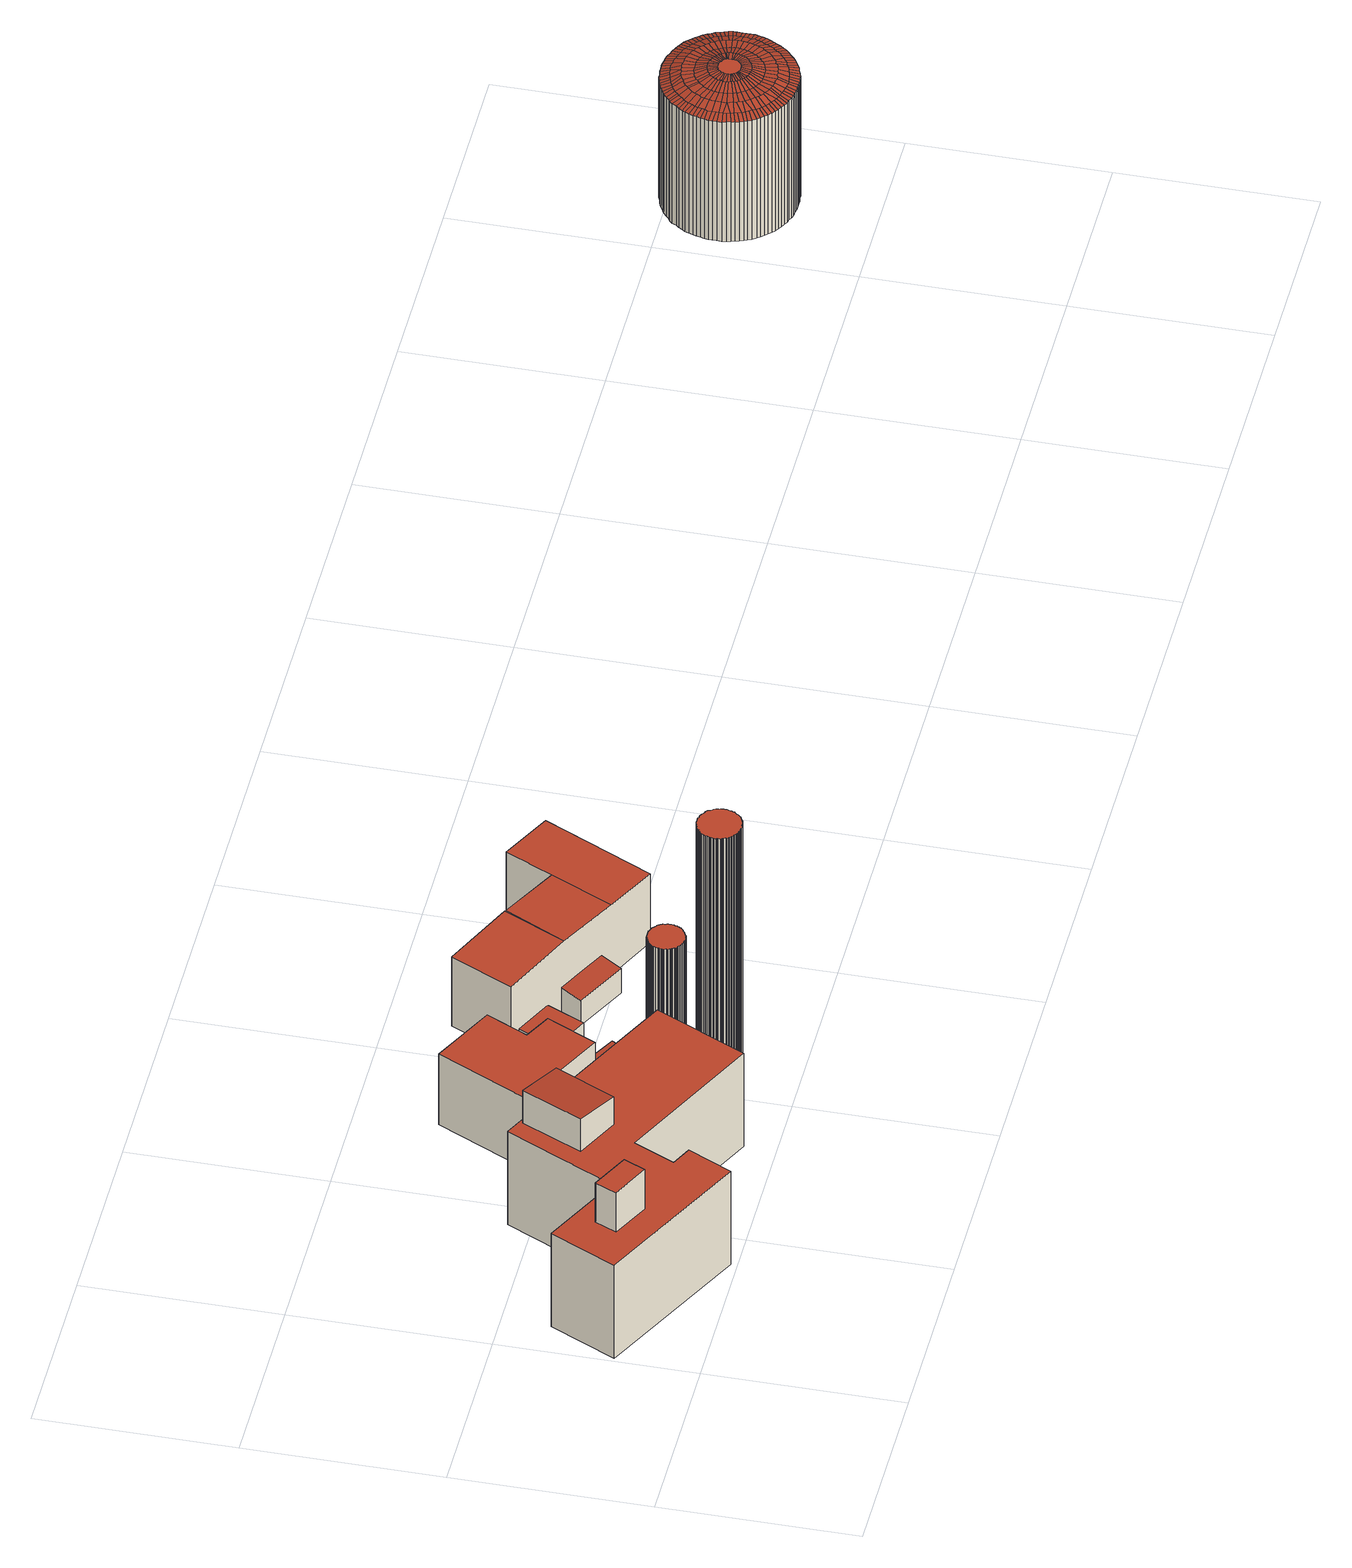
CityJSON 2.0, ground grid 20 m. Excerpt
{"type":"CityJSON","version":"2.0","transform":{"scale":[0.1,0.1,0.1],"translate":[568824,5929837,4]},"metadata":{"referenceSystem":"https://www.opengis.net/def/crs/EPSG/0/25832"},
"CityObjects":{
"building1":{"type":"Building","attributes":{"Grundfläche 2D":"390.938386","Grundhöhe NN":"4.725"},"geometry":[{"type":"Solid","lod":"3","boundaries":[[[[0,1,2,3]],[[4,5,6,7]],[[8,9,10,11,12,13,14,15,16,17],[18,19,20,21],[22,23,24,25]],[[26,27,28,29,30]],[[24,23,3,2]],[[23,22,0,3]],[[1,0,22,25]],[[2,1,25,24]],[[7,6,20,19]],[[19,18,4,7]],[[5,4,18,21]],[[21,20,6,5]],[[30,29,31,32]],[[26,30,32,33]],[[27,26,33,34]],[[28,27,34,35]],[[10,9,36,37]],[[11,10,37,38]],[[12,11,38,39]],[[13,12,39,40]],[[14,13,40,41]],[[28,35,42,15,14,41,31,29]],[[16,15,42,43]],[[17,16,43,44]],[[8,17,44,45]],[[9,8,45,36]],[[34,33,32,31,41,40,39,38,37,36,45,44,43,42,35]]]],"semantics":{"surfaces":[{"type":"RoofSurface"},{"type":"WallSurface"},{"type":"GroundSurface"}],"values":[[0,0,0,0,1,1,1,1,1,1,1,1,1,1,1,1,1,1,1,1,1,1,1,1,1,1,2]]}}]},
"building2":{"type":"Building","attributes":{"Grundfläche 2D":"94.872142","Grundhöhe NN":"4.725"},"geometry":[{"type":"Solid","lod":"3","boundaries":[[[[46,47,48,49,50,51]],[[52,53,51,50]],[[53,54,46,51]],[[55,56,48,47]],[[54,55,47,46]],[[56,57,49,48]],[[57,52,50,49]],[[57,56,55,54,53,52]]]],"semantics":{"surfaces":[{"type":"RoofSurface"},{"type":"WallSurface"},{"type":"GroundSurface"}],"values":[[0,1,1,1,1,1,1,2]]}}]},
"building3":{"type":"Building","attributes":{"Grundfläche 2D":"10.612686","Grundhöhe NN":"4.926"},"geometry":[{"type":"Solid","lod":"3","boundaries":[[[[58,59,60,61,62,63,64,65,66,67,68,69,70,71,72,73,74,75,76,77,78,79,80,81,82,83,84,85,86,87,88,89,90,91,92,93,94,95,96,97,98,99,100,101,102,103,104,105,106,107,108,109,110,111,112,113,114,115,116,117,118,119,120,121,122,123,124,125,126,127,128,129,130,131,132,133,134,135,136,137,138,139,140,141,142,143,144,145,146,147,148,149,150,151,152,153,154,155]],[[156,157,64,63]],[[157,158,65,64]],[[158,159,66,65]],[[159,160,67,66]],[[160,161,68,67]],[[161,162,69,68]],[[162,163,70,69]],[[163,164,71,70]],[[164,165,72,71]],[[165,166,73,72]],[[166,167,74,73]],[[167,168,75,74]],[[168,169,76,75]],[[169,170,77,76]],[[170,171,78,77]],[[171,172,79,78]],[[172,173,80,79]],[[173,174,81,80]],[[174,175,82,81]],[[175,176,83,82]],[[176,177,84,83]],[[177,178,85,84]],[[178,179,86,85]],[[179,180,87,86]],[[180,181,88,87]],[[181,182,89,88]],[[182,183,90,89]],[[183,184,91,90]],[[184,185,92,91]],[[185,186,93,92]],[[186,187,94,93]],[[187,188,95,94]],[[188,189,96,95]],[[189,190,97,96]],[[190,191,98,97]],[[191,192,99,98]],[[192,193,100,99]],[[193,194,101,100]],[[194,195,102,101]],[[195,196,103,102]],[[196,197,104,103]],[[197,198,105,104]],[[198,199,106,105]],[[199,200,107,106]],[[200,201,108,107]],[[201,202,109,108]],[[202,203,110,109]],[[203,204,111,110]],[[204,205,112,111]],[[205,206,113,112]],[[206,207,114,113]],[[207,208,115,114]],[[208,209,116,115]],[[209,210,117,116]],[[210,211,118,117]],[[211,212,119,118]],[[212,213,120,119]],[[213,214,121,120]],[[214,215,122,121]],[[215,216,123,122]],[[216,217,124,123]],[[217,218,125,124]],[[218,219,126,125]],[[219,220,127,126]],[[220,221,128,127]],[[221,222,129,128]],[[222,223,130,129]],[[223,224,131,130]],[[224,225,132,131]],[[225,226,133,132]],[[226,227,134,133]],[[227,228,135,134]],[[228,229,136,135]],[[229,230,137,136]],[[230,231,138,137]],[[231,232,139,138]],[[232,233,140,139]],[[233,234,141,140]],[[234,235,142,141]],[[235,236,143,142]],[[236,237,144,143]],[[237,238,145,144]],[[238,239,146,145]],[[239,240,147,146]],[[240,241,148,147]],[[241,242,149,148]],[[242,243,150,149]],[[243,244,151,150]],[[244,245,152,151]],[[245,246,153,152]],[[246,247,154,153]],[[247,248,155,154]],[[249,156,63,62]],[[248,250,58,155]],[[250,251,59,58]],[[251,252,60,59]],[[252,253,61,60]],[[253,249,62,61]],[[246,245,244,243,242,241,240,239,238,237,236,235,234,233,232,231,230,229,228,227,226,225,224,223,222,221,220,219,218,217,216,215,214,213,212,211,210,209,208,207,206,205,204,203,202,201,200,199,198,197,196,195,194,193,192,191,190,189,188,187,186,185,184,183,182,181,180,179,178,177,176,175,174,173,172,171,170,169,168,167,166,165,164,163,162,161,160,159,158,157,156,249,253,252,251,250,248,247]]]],"semantics":{"surfaces":[{"type":"RoofSurface"},{"type":"WallSurface"},{"type":"GroundSurface"}],"values":[[0,1,1,1,1,1,1,1,1,1,1,1,1,1,1,1,1,1,1,1,1,1,1,1,1,1,1,1,1,1,1,1,1,1,1,1,1,1,1,1,1,1,1,1,1,1,1,1,1,1,1,1,1,1,1,1,1,1,1,1,1,1,1,1,1,1,1,1,1,1,1,1,1,1,1,1,1,1,1,1,1,1,1,1,1,1,1,1,1,1,1,1,1,1,1,1,1,1,1,2]]}}]},
"building4":{"type":"Building","attributes":{"Grundfläche 2D":"14.876274","Grundhöhe NN":"4.890"},"geometry":[{"type":"Solid","lod":"3","boundaries":[[[[254,255,256,257,258,259,260,261,262,263,264,265,266,267,268,269,270,271,272,273,274,275,276,277,278,279,280,281,282,283,284,285,286,287,288,289,290,291,292,293,294,295,296,297,298,299,300,301,302,303,304,305,306,307,308,309,310,311,312,313,314,315,316,317,318,319,320,321,322,323,324,325,326,327,328,329,330,331,332,333,334,335,336,337,338,339,340,341,342,343,344,345,346,347,348,349,350,351,352,353]],[[354,355,264,263]],[[355,356,265,264]],[[356,357,266,265]],[[357,358,267,266]],[[358,359,268,267]],[[359,360,269,268]],[[360,361,270,269]],[[361,362,271,270]],[[362,363,272,271]],[[363,364,273,272]],[[364,365,274,273]],[[365,366,275,274]],[[366,367,276,275]],[[367,368,277,276]],[[368,369,278,277]],[[369,370,279,278]],[[370,371,280,279]],[[371,372,281,280]],[[372,373,282,281]],[[373,374,283,282]],[[374,375,284,283]],[[375,376,285,284]],[[376,377,286,285]],[[377,378,287,286]],[[378,379,288,287]],[[379,380,289,288]],[[380,381,290,289]],[[381,382,291,290]],[[382,383,292,291]],[[383,384,293,292]],[[384,385,294,293]],[[385,386,295,294]],[[386,387,296,295]],[[387,388,297,296]],[[388,389,298,297]],[[389,390,299,298]],[[390,391,300,299]],[[391,392,301,300]],[[392,393,302,301]],[[393,394,303,302]],[[394,395,304,303]],[[395,396,305,304]],[[396,397,306,305]],[[397,398,307,306]],[[398,399,308,307]],[[399,400,309,308]],[[400,401,310,309]],[[401,402,311,310]],[[402,403,312,311]],[[403,404,313,312]],[[404,405,314,313]],[[405,406,315,314]],[[406,407,316,315]],[[407,408,317,316]],[[408,409,318,317]],[[409,410,319,318]],[[410,411,320,319]],[[411,412,321,320]],[[412,413,322,321]],[[413,414,323,322]],[[414,415,324,323]],[[415,416,325,324]],[[416,417,326,325]],[[417,418,327,326]],[[418,419,328,327]],[[419,420,329,328]],[[420,421,330,329]],[[421,422,331,330]],[[422,423,332,331]],[[423,424,333,332]],[[424,425,334,333]],[[425,426,335,334]],[[426,427,336,335]],[[427,428,337,336]],[[428,429,338,337]],[[429,430,339,338]],[[430,431,340,339]],[[431,432,341,340]],[[432,433,342,341]],[[433,434,343,342]],[[434,435,344,343]],[[435,436,345,344]],[[436,437,346,345]],[[437,438,347,346]],[[438,439,348,347]],[[439,440,349,348]],[[440,441,350,349]],[[441,442,351,350]],[[442,443,352,351]],[[443,444,353,352]],[[444,445,254,353]],[[445,446,255,254]],[[446,447,256,255]],[[447,448,257,256]],[[449,354,263,262]],[[448,450,258,257]],[[450,451,259,258]],[[451,452,260,259]],[[452,453,261,260]],[[453,449,262,261]],[[442,441,440,439,438,437,436,435,434,433,432,431,430,429,428,427,426,425,424,423,422,421,420,419,418,417,416,415,414,413,412,411,410,409,408,407,406,405,404,403,402,401,400,399,398,397,396,395,394,393,392,391,390,389,388,387,386,385,384,383,382,381,380,379,378,377,376,375,374,373,372,371,370,369,368,367,366,365,364,363,362,361,360,359,358,357,356,355,354,449,453,452,451,450,448,447,446,445,444,443]]]],"semantics":{"surfaces":[{"type":"RoofSurface"},{"type":"WallSurface"},{"type":"GroundSurface"}],"values":[[0,1,1,1,1,1,1,1,1,1,1,1,1,1,1,1,1,1,1,1,1,1,1,1,1,1,1,1,1,1,1,1,1,1,1,1,1,1,1,1,1,1,1,1,1,1,1,1,1,1,1,1,1,1,1,1,1,1,1,1,1,1,1,1,1,1,1,1,1,1,1,1,1,1,1,1,1,1,1,1,1,1,1,1,1,1,1,1,1,1,1,1,1,1,1,1,1,1,1,1,1,2]]}}]},
"building5":{"type":"Building","attributes":{"Grundfläche 2D":"217.974219","Grundhöhe NN":"4.736"},"geometry":[{"type":"Solid","lod":"3","boundaries":[[[[454,455,456,457]],[[458,454,457,459,460]],[[461,456,455]],[[461,462,463,456]],[[464,465,466,467]],[[468,469,470,471]],[[454,458,472,473]],[[474,475,462,461,455,454,473,476]],[[463,462,475,477]],[[470,469,478,479,464,467,480,481,459,457,456,463,477,482]],[[460,459,481,483]],[[458,460,483,472]],[[465,464,479,484]],[[466,465,484,485]],[[467,466,485,480]],[[471,470,482,486]],[[468,471,486,487]],[[487,478,469,468]],[[477,475,474,476,473,472,483,481,480,485,484,479,478,487,486,482]]]],"semantics":{"surfaces":[{"type":"RoofSurface"},{"type":"WallSurface"},{"type":"GroundSurface"}],"values":[[0,0,0,0,0,0,1,1,1,1,1,1,1,1,1,1,1,1,2]]}}]},
"building6":{"type":"Building","attributes":{"Grundfläche 2D":"137.672521","Grundhöhe NN":"4.891"},"geometry":[{"type":"Solid","lod":"3","boundaries":[[[[488,489,490,491]],[[492,488,491,493]],[[489,494,495,490]],[[494,496,497,495]],[[496,498,499,497]],[[498,500,501,499]],[[500,502,503,501]],[[502,504,505,503]],[[504,506,507,505]],[[506,508,509,507]],[[508,510,511,509]],[[510,512,513,511]],[[512,514,515,513]],[[514,516,517,515]],[[516,518,519,517]],[[518,520,521,519]],[[520,522,523,521]],[[522,524,525,523]],[[524,526,527,525]],[[526,528,529,527]],[[528,530,531,529]],[[530,532,533,531]],[[532,534,535,533]],[[534,536,537,535]],[[536,538,539,537]],[[538,540,541,539]],[[540,542,543,541]],[[542,544,545,543]],[[544,546,547,545]],[[546,548,549,547]],[[548,550,551,549]],[[550,552,553,551]],[[552,554,555,553]],[[554,556,557,555]],[[556,558,559,557]],[[558,560,561,559]],[[560,562,563,561]],[[562,564,565,563]],[[564,566,567,565]],[[566,568,569,567]],[[568,570,571,569]],[[570,572,573,571]],[[572,574,575,573]],[[574,576,577,575]],[[576,578,579,577]],[[578,580,581,579]],[[580,582,583,581]],[[582,584,585,583]],[[584,586,587,585]],[[586,588,589,587]],[[588,590,591,589]],[[590,592,593,591]],[[592,594,595,593]],[[594,596,597,595]],[[596,598,599,597]],[[598,600,601,599]],[[600,602,603,601]],[[602,604,605,603]],[[604,606,607,605]],[[606,608,609,607]],[[608,610,611,609]],[[610,612,613,611]],[[612,614,615,613]],[[614,616,617,615]],[[616,618,619,617]],[[618,620,621,619]],[[620,622,623,621]],[[622,624,625,623]],[[624,626,627,625]],[[626,628,629,627]],[[628,630,631,629]],[[630,632,633,631]],[[632,634,635,633]],[[634,636,637,635]],[[636,638,639,637]],[[638,640,641,639]],[[640,642,643,641]],[[642,644,645,643]],[[644,646,647,645]],[[646,648,649,647]],[[648,650,651,649]],[[650,652,653,651]],[[652,654,655,653]],[[654,656,657,655]],[[656,658,659,657]],[[658,660,661,659]],[[660,662,663,661]],[[662,664,665,663]],[[664,666,667,665]],[[666,668,669,667]],[[668,670,671,669]],[[670,672,673,671]],[[672,674,675,673]],[[674,676,677,675]],[[676,678,679,677]],[[678,680,681,679]],[[680,682,683,681]],[[682,684,685,683]],[[684,686,687,685]],[[686,492,493,687]],[[688,689,690,691,692,693,694,695]],[[696,689,688,697,698]],[[699,700,696,698,701,702,703]],[[704,705,699,703,706]],[[707,708,705,704,709]],[[710,711,707,709,712,713]],[[714,715,716,711,710,717]],[[718,719,715,714,720]],[[721,722,719,718,723]],[[724,725,722,721,726]],[[727,728,729,725,724,730]],[[731,732,728,727,733]],[[734,735,732,731,736]],[[737,738,735,734,739]],[[740,741,742,738,737,743,744,745]],[[746,747,740,745,748,749,750]],[[751,752,753,746,750,754]],[[755,756,752,751,757,758,759]],[[760,761,755,759,762]],[[763,761,760,764,765]],[[766,767,768,763,765,769]],[[770,771,767,766,772]],[[773,774,771,770,775]],[[776,777,774,773,778]],[[779,780,777,776,781]],[[782,783,780,779,784]],[[785,786,783,782,787,788]],[[789,785,788,790,791]],[[792,793,789,791,794]],[[795,796,797,793,792,798,799,800]],[[801,802,795,800,803]],[[804,805,802,801,806]],[[807,808,804,806,809,810]],[[811,812,808,807,813]],[[814,815,812,811,816]],[[817,815,814,818,819]],[[820,821,822,819,818,823,824]],[[825,826,821,820,827,828,829]],[[830,831,825,829,832]],[[833,834,831,830,835]],[[836,837,838,834,833,839]],[[840,841,837,836,842]],[[843,844,845,841,840,846]],[[847,848,849,844,843,850]],[[851,692,691,690,689,696,700,699,705,708,707,711,716,715,719,722,725,729,728,732,735,738,742,741,740,747,746,753,752,756,755,761,763,768,767,771,774,777,780,783,786,785,789,793,797,796,795,802,805,804,808,812,815,817,819,822,821,826,825,831,834,838,837,841,845,844,849,848,852,853,854]],[[855,853,852,848,847,856]],[[692,851,854,853,855,857,858,693]],[[859,688,695,694,693,860,861,862]],[[863,698,697,688,859,864]],[[865,702,701,698,863,866]],[[867,706,703,702,865,868]],[[869,709,704,706,867,870]],[[871,713,712,709,869,872]],[[873,717,710,713,871,874]],[[875,720,714,717,873,876]],[[877,723,718,720,875,878]],[[879,726,721,723,877,880]],[[881,730,724,726,879,882]],[[883,733,727,730,881,884]],[[885,736,731,733,883,886]],[[887,739,734,736,885,888]],[[889,743,737,739,887,890]],[[891,745,744,743,889,892]],[[893,749,748,745,891,894]],[[895,754,750,749,893,896]],[[897,757,751,754,895,898]],[[899,759,758,757,897,900]],[[901,760,762,759,899,902]],[[903,765,764,760,901,904]],[[905,766,769,765,903,906]],[[907,770,772,766,905,908]],[[909,773,775,770,907,910]],[[911,776,778,773,909,912]],[[913,779,781,776,911,914]],[[915,782,784,779,913,916]],[[917,788,787,782,915,918]],[[919,791,790,788,917,920]],[[921,792,794,791,919,922]],[[923,799,798,792,921,924]],[[925,803,800,799,923,926]],[[927,806,801,803,925,928]],[[929,810,809,806,927,930]],[[931,813,807,810,929,932]],[[933,816,811,813,931,934]],[[935,818,814,816,933,936]],[[937,824,823,818,935,938]],[[939,827,820,824,937,940]],[[941,829,828,827,939,942]],[[943,830,832,829,941,944]],[[945,833,835,830,943,946]],[[947,836,839,833,945,948]],[[949,840,842,836,947,950]],[[951,843,846,840,949,952]],[[856,847,850,843,951,953,954,955]],[[956,857,855,856,955,957]],[[860,693,858,857,956,958]],[[959,859,862,861,860,960,961,962]],[[963,863,864,859,959,964]],[[965,865,866,863,963,966]],[[967,867,868,865,965,968]],[[969,869,870,867,967,970]],[[971,871,872,869,969,972]],[[973,873,874,871,971,974]],[[975,875,876,873,973,976]],[[977,877,878,875,975,978]],[[979,879,880,877,977,980]],[[981,881,882,879,979,982]],[[983,883,884,881,981,984]],[[985,885,886,883,983,986]],[[987,887,888,885,985,988]],[[989,889,890,887,987,990]],[[991,891,892,889,989,992]],[[993,893,894,891,991,994]],[[995,895,896,893,993,996]],[[997,897,898,895,995,998]],[[999,899,900,897,997,1000]],[[1001,901,902,899,999,1002]],[[1003,903,904,901,1001,1004]],[[1005,905,906,903,1003,1006]],[[1007,907,908,905,1005,1008]],[[1009,909,910,907,1007,1010]],[[1011,911,912,909,1009,1012]],[[1013,913,914,911,1011,1014]],[[1015,915,916,913,1013,1016]],[[1017,917,918,915,1015,1018]],[[1019,919,920,917,1017,1020]],[[1021,921,922,919,1019,1022]],[[1023,923,924,921,1021,1024]],[[1025,925,926,923,1023,1026]],[[1027,927,928,925,1025,1028]],[[1029,929,930,927,1027,1030]],[[1031,931,932,929,1029,1032]],[[1033,933,934,931,1031,1034]],[[1035,935,936,933,1033,1036]],[[1037,937,938,935,1035,1038]],[[1039,939,940,937,1037,1040]],[[1041,941,942,939,1039,1042]],[[1043,943,944,941,1041,1044]],[[1045,945,946,943,1043,1046]],[[1047,947,948,945,1045,1048]],[[1049,949,950,947,1047,1050]],[[1051,951,952,949,1049,1052]],[[1053,954,953,951,1051,1054]],[[1055,957,955,954,1053,1056]],[[1057,958,956,957,1055,1058]],[[860,958,1057,960]],[[962,961,960,493,491,490]],[[497,964,959,962,490,495]],[[501,966,963,964,497,499]],[[965,966,501,503]],[[507,967,968,965,503,505]],[[511,969,970,967,507,509]],[[515,971,972,969,511,513]],[[973,974,971,515,517]],[[973,517,519,521]],[[975,976,973,521,523]],[[527,978,975,523,525]],[[980,977,978,527,529]],[[533,979,980,529,531]],[[981,982,979,533,535]],[[539,983,984,981,535,537]],[[986,983,539,541]],[[545,988,985,986,541,543]],[[549,987,988,545,547]],[[989,990,987,549,551]],[[992,989,551,553]],[[991,992,553,555]],[[559,993,994,991,555,557]],[[563,995,996,993,559,561]],[[998,995,563,565]],[[569,1000,997,998,565,567]],[[573,1002,999,1000,569,571]],[[577,1001,1002,573,575]],[[1003,1004,1001,577,579]],[[1006,1003,579,581]],[[585,1005,1006,581,583]],[[1007,1008,1005,585,587]],[[591,1009,1010,1007,587,589]],[[1011,1012,1009,591,593]],[[1014,1011,593,595,597]],[[1016,1013,1014,597,599]],[[1015,1016,599,601,603]],[[1018,1015,603,605]],[[609,1020,1017,1018,605,607]],[[613,1022,1019,1020,609,611]],[[1024,1021,1022,613,615]],[[1023,1024,615,617,619]],[[1026,1023,619,621]],[[625,1028,1025,1026,621,623]],[[1027,1028,625,627]],[[631,1029,1030,1027,627,629]],[[1032,1029,631,633]],[[637,1034,1031,1032,633,635]],[[641,1036,1033,1034,637,639]],[[645,1038,1035,1036,641,643]],[[1037,1038,645,647]],[[651,1039,1040,1037,647,649]],[[655,1041,1042,1039,651,653]],[[1044,1041,655,657]],[[661,1046,1043,1044,657,659]],[[665,1048,1045,1046,661,663]],[[1050,1047,1048,665,667]],[[1050,667,669,671]],[[1052,1049,1050,671,673]],[[677,1051,1052,673,675]],[[1054,1051,677,679]],[[1056,1053,1054,679,681]],[[685,1058,1055,1056,681,683]],[[493,960,1057,1058,685,687]],[[1059,1060,489,488]],[[1060,1061,494,489]],[[1061,1062,496,494]],[[1062,1063,498,496]],[[1063,1064,500,498]],[[1065,1066,678,676]],[[1066,1067,680,678]],[[1067,1068,682,680]],[[1068,1069,684,682]],[[1069,1070,686,684]],[[1070,1071,492,686]],[[1071,1059,488,492]],[[1064,1072,502,500]],[[1072,1073,504,502]],[[1073,1074,506,504]],[[1074,1075,508,506]],[[1075,1076,510,508]],[[1076,1077,512,510]],[[1077,1078,514,512]],[[1078,1079,516,514]],[[1079,1080,518,516]],[[1080,1081,520,518]],[[1081,1082,522,520]],[[1082,1083,524,522]],[[1083,1084,526,524]],[[1084,1085,528,526]],[[1085,1086,530,528]],[[1086,1087,532,530]],[[1087,1088,534,532]],[[1088,1089,536,534]],[[1089,1090,538,536]],[[1090,1091,540,538]],[[1091,1092,542,540]],[[1092,1093,544,542]],[[1093,1094,546,544]],[[1094,1095,548,546]],[[1095,1096,550,548]],[[1096,1097,552,550]],[[1097,1098,554,552]],[[1098,1099,556,554]],[[1099,1100,558,556]],[[1100,1101,560,558]],[[1101,1102,562,560]],[[1102,1103,564,562]],[[1103,1104,566,564]],[[1104,1105,568,566]],[[1105,1106,570,568]],[[1106,1107,572,570]],[[1107,1108,574,572]],[[1108,1109,576,574]],[[1109,1110,578,576]],[[1110,1111,580,578]],[[1111,1112,582,580]],[[1112,1113,584,582]],[[1113,1114,586,584]],[[1114,1115,588,586]],[[1115,1116,590,588]],[[1116,1117,592,590]],[[1117,1118,594,592]],[[1118,1119,596,594]],[[1119,1120,598,596]],[[1120,1121,600,598]],[[1121,1122,602,600]],[[1122,1123,604,602]],[[1123,1124,606,604]],[[1124,1125,608,606]],[[1125,1126,610,608]],[[1126,1127,612,610]],[[1127,1128,614,612]],[[1128,1129,616,614]],[[1129,1130,618,616]],[[1130,1131,620,618]],[[1131,1132,622,620]],[[1132,1133,624,622]],[[1133,1134,626,624]],[[1134,1135,628,626]],[[1135,1136,630,628]],[[1136,1137,632,630]],[[1137,1138,634,632]],[[1138,1139,636,634]],[[1139,1140,638,636]],[[1140,1141,640,638]],[[1141,1142,642,640]],[[1142,1143,644,642]],[[1143,1144,646,644]],[[1144,1145,648,646]],[[1145,1146,650,648]],[[1146,1147,652,650]],[[1147,1148,654,652]],[[1148,1149,656,654]],[[1149,1150,658,656]],[[1150,1151,660,658]],[[1151,1152,662,660]],[[1152,1153,664,662]],[[1153,1154,666,664]],[[1154,1155,668,666]],[[1155,1156,670,668]],[[1156,1157,672,670]],[[1157,1158,674,672]],[[1158,1065,676,674]],[[1067,1066,1065,1158,1157,1156,1155,1154,1153,1152,1151,1150,1149,1148,1147,1146,1145,1144,1143,1142,1141,1140,1139,1138,1137,1136,1135,1134,1133,1132,1131,1130,1129,1128,1127,1126,1125,1124,1123,1122,1121,1120,1119,1118,1117,1116,1115,1114,1113,1112,1111,1110,1109,1108,1107,1106,1105,1104,1103,1102,1101,1100,1099,1098,1097,1096,1095,1094,1093,1092,1091,1090,1089,1088,1087,1086,1085,1084,1083,1082,1081,1080,1079,1078,1077,1076,1075,1074,1073,1072,1064,1063,1062,1061,1060,1059,1071,1070,1069,1068]]]],"semantics":{"surfaces":[{"type":"RoofSurface"},{"type":"WallSurface"},{"type":"GroundSurface"}],"values":[[0,0,0,0,0,0,0,0,0,0,0,0,0,0,0,0,0,0,0,0,0,0,0,0,0,0,0,0,0,0,0,0,0,0,0,0,0,0,0,0,0,0,0,0,0,0,0,0,0,0,0,0,0,0,0,0,0,0,0,0,0,0,0,0,0,0,0,0,0,0,0,0,0,0,0,0,0,0,0,0,0,0,0,0,0,0,0,0,0,0,0,0,0,0,0,0,0,0,0,0,0,0,0,0,0,0,0,0,0,0,0,0,0,0,0,0,0,0,0,0,0,0,0,0,0,0,0,0,0,0,0,0,0,0,0,0,0,0,0,0,0,0,0,0,0,0,0,0,0,0,0,0,0,0,0,0,0,0,0,0,0,0,0,0,0,0,0,0,0,0,0,0,0,0,0,0,0,0,0,0,0,0,0,0,0,0,0,0,0,0,0,0,0,0,0,0,0,0,0,0,0,0,0,0,0,0,0,0,0,0,0,0,0,0,0,0,0,0,0,0,0,0,0,0,0,0,0,0,0,0,0,0,0,0,0,0,0,0,0,0,0,0,0,0,0,0,0,0,0,0,0,0,0,0,0,0,0,0,0,0,0,0,0,0,0,0,0,0,0,0,0,0,0,0,0,0,0,0,0,0,0,0,0,0,0,0,0,0,0,0,0,0,0,0,0,0,0,0,0,0,0,0,0,0,0,0,0,0,0,1,1,1,1,1,1,1,1,1,1,1,1,1,1,1,1,1,1,1,1,1,1,1,1,1,1,1,1,1,1,1,1,1,1,1,1,1,1,1,1,1,1,1,1,1,1,1,1,1,1,1,1,1,1,1,1,1,1,1,1,1,1,1,1,1,1,1,1,1,1,1,1,1,1,1,1,1,1,1,1,1,1,1,1,1,1,1,1,1,1,1,1,1,1,1,1,1,1,1,1,2]]}}]}
},
"vertices":[
[102,96,169],[63,115,169],[53,93,169],[92,74,169],[236,191,155],[190,213,161],[161,151,161],[206,129,155],[5,84,121],[163,7,121],[185,52,121],[164,62,121],[184,104,121],[334,32,121],[379,125,121],[175,224,121],[120,112,121],[38,152,121],[236,191,121],[206,129,121],[161,151,121],[190,213,121],[102,96,121],[92,74,121],[53,93,121],[63,115,121],[371,184,62],[362,181,62],[343,142,59],[373,128,59],[394,172,62],[373,128,7],[394,172,7],[371,184,7],[362,181,7],[343,142,7],[163,7,7],[185,52,7],[164,62,7],[184,104,7],[334,32,7],[379,125,7],[175,224,7],[120,112,7],[38,152,7],[5,84,7],
[377,230,93],[349,244,93],[370,287,93],[304,319,93],[258,225,93],[352,179,93],[258,225,7],[352,179,7],[377,230,7],[349,244,7],[370,287,7],[304,319,7],
[438,140,172],[437,141,172],[436,142,172],[435,143,172],[434,143,172],[432,144,172],[431,144,172],[430,145,172],[429,145,172],[428,145,172],[427,145,172],[426,145,172],[425,145,172],[423,145,172],[422,145,172],[421,145,172],[420,144,172],[419,144,172],[418,143,172],[417,143,172],[416,142,172],[415,142,172],[414,141,172],[413,140,172],[412,139,172],[411,138,172],[410,137,172],[410,136,172],[409,135,172],[409,134,172],[408,133,172],[408,131,172],[408,130,172],[407,129,172],[407,128,172],[407,127,172],[407,126,172],[407,125,172],[408,123,172],[408,122,172],[408,121,172],[409,120,172],[409,119,172],[410,118,172],[410,117,172],[411,116,172],[411,115,172],[412,114,172],[413,113,172],[414,113,172],[415,112,172],[416,111,172],[417,111,172],[418,110,172],[419,110,172],[420,109,172],[421,109,172],[422,109,172],[423,109,172],[424,108,172],[426,108,172],[427,108,172],[428,109,172],[429,109,172],[430,109,172],[431,109,172],[432,110,172],[433,110,172],[434,111,172],[435,111,172],[436,112,172],[437,113,172],[438,113,172],[439,114,172],[440,115,172],[441,116,172],[441,117,172],[442,118,172],[442,119,172],[443,120,172],[443,121,172],[443,122,172],[444,123,172],[444,124,172],[444,126,172],[444,127,172],[444,128,172],[444,129,172],[444,130,172],[443,131,172],[443,132,172],[443,134,172],[442,135,172],[442,136,172],[441,137,172],[441,138,172],[440,139,172],[439,139,172],[432,144,9],[431,144,9],[430,145,9],[429,145,9],[428,145,9],[427,145,9],[426,145,9],[425,145,9],[423,145,9],[422,145,9],[421,145,9],[420,144,9],[419,144,9],[418,143,9],[417,143,9],[416,142,9],[415,142,9],[414,141,9],[413,140,9],[412,139,9],[411,138,9],[410,137,9],[410,136,9],[409,135,9],[409,134,9],[408,133,9],[408,131,9],[408,130,9],[407,129,9],[407,128,9],[407,127,9],[407,126,9],[407,125,9],[408,123,9],[408,122,9],[408,121,9],[409,120,9],[409,119,9],[410,118,9],[410,117,9],[411,116,9],[411,115,9],[412,114,9],[413,113,9],[414,113,9],[415,112,9],[416,111,9],[417,111,9],[418,110,9],[419,110,9],[420,109,9],[421,109,9],[422,109,9],[423,109,9],[424,108,9],[426,108,9],[427,108,9],[428,109,9],[429,109,9],[430,109,9],[431,109,9],[432,110,9],[433,110,9],[434,111,9],[435,111,9],[436,112,9],[437,113,9],[438,113,9],[439,114,9],[440,115,9],[441,116,9],[441,117,9],[442,118,9],[442,119,9],[443,120,9],[443,121,9],[443,122,9],[444,123,9],[444,124,9],[444,126,9],[444,127,9],[444,128,9],[444,129,9],[444,130,9],[443,131,9],[443,132,9],[443,134,9],[442,135,9],[442,136,9],[441,137,9],[441,138,9],[440,139,9],[439,139,9],[434,143,9],[438,140,9],[437,141,9],[436,142,9],[435,143,9],
[478,95,290],[477,97,290],[477,98,290],[476,99,290],[475,100,290],[474,100,290],[472,101,290],[471,102,290],[470,103,290],[469,103,290],[468,104,290],[466,104,290],[465,104,290],[464,105,290],[462,105,290],[461,105,290],[459,105,290],[458,105,290],[457,105,290],[455,104,290],[454,104,290],[453,104,290],[452,103,290],[450,103,290],[449,102,290],[448,101,290],[447,100,290],[446,100,290],[445,99,290],[444,98,290],[443,97,290],[442,95,290],[441,94,290],[441,93,290],[440,92,290],[440,91,290],[439,89,290],[439,88,290],[439,87,290],[439,85,290],[438,84,290],[438,82,290],[439,81,290],[439,80,290],[439,78,290],[439,77,290],[440,76,290],[440,75,290],[441,73,290],[441,72,290],[442,71,290],[443,70,290],[444,69,290],[445,68,290],[446,67,290],[447,66,290],[448,65,290],[449,64,290],[450,64,290],[452,63,290],[453,63,290],[454,62,290],[455,62,290],[457,62,290],[458,62,290],[460,61,290],[461,61,290],[462,62,290],[464,62,290],[465,62,290],[466,62,290],[468,63,290],[469,63,290],[470,64,290],[471,64,290],[472,65,290],[474,66,290],[475,67,290],[476,68,290],[477,69,290],[477,70,290],[478,71,290],[479,72,290],[480,73,290],[480,75,290],[481,76,290],[481,77,290],[481,78,290],[482,80,290],[482,81,290],[482,83,290],[482,84,290],[482,85,290],[482,87,290],[481,88,290],[481,89,290],[481,91,290],[480,92,290],[480,93,290],[479,94,290],[469,103,9],[468,104,9],[466,104,9],[465,104,9],[464,105,9],[462,105,9],[461,105,9],[459,105,9],[458,105,9],[457,105,9],[455,104,9],[454,104,9],[453,104,9],[452,103,9],[450,103,9],[449,102,9],[448,101,9],[447,100,9],[446,100,9],[445,99,9],[444,98,9],[443,97,9],[442,95,9],[441,94,9],[441,93,9],[440,92,9],[440,91,9],[439,89,9],[439,88,9],[439,87,9],[439,85,9],[438,84,9],[438,82,9],[439,81,9],[439,80,9],[439,78,9],[439,77,9],[440,76,9],[440,75,9],[441,73,9],[441,72,9],[442,71,9],[443,70,9],[444,69,9],[445,68,9],[446,67,9],[447,66,9],[448,65,9],[449,64,9],[450,64,9],[452,63,9],[453,63,9],[454,62,9],[455,62,9],[457,62,9],[458,62,9],[460,61,9],[461,61,9],[462,62,9],[464,62,9],[465,62,9],[466,62,9],[468,63,9],[469,63,9],[470,64,9],[471,64,9],[472,65,9],[474,66,9],[475,67,9],[476,68,9],[477,69,9],[477,70,9],[478,71,9],[479,72,9],[480,73,9],[480,75,9],[481,76,9],[481,77,9],[481,78,9],[482,80,9],[482,81,9],[482,83,9],[482,84,9],[482,85,9],[482,87,9],[481,88,9],[481,89,9],[481,91,9],[480,92,9],[480,93,9],[479,94,9],[478,95,9],[477,97,9],[477,98,9],[476,99,9],[470,103,9],[475,100,9],[474,100,9],[472,101,9],[471,102,9],
[584,272,92],[521,302,95],[489,239,95],[553,208,92],[608,321,92],[607,182,91],[662,295,91],[520,303,95],[447,338,92],[416,274,92],[485,241,41],[474,220,37],[529,193,37],[539,214,41],[448,211,33],[466,250,33],[426,269,33],[407,230,33],[608,321,7],[584,272,7],[520,303,7],[447,338,7],[521,302,7],[416,274,7],[466,250,7],[485,241,7],[539,214,7],[607,182,7],[426,269,7],[662,295,7],[474,220,7],[529,193,7],[407,230,7],[448,211,7],
[1637,388,155],[1635,384,155],[1642,378,158],[1645,381,158],[1640,391,155],[1647,384,158],[1632,381,155],[1640,376,158],[1630,377,155],[1638,373,158],[1628,374,155],[1637,369,158],[1626,370,155],[1635,366,158],[1625,366,155],[1634,363,158],[1624,362,155],[1633,359,158],[1623,358,155],[1632,356,158],[1622,354,155],[1631,353,158],[1621,350,155],[1631,349,158],[1621,346,155],[1631,345,158],[1621,342,155],[1631,342,158],[1621,337,155],[1631,338,158],[1622,333,155],[1631,335,158],[1623,329,155],[1632,331,158],[1624,325,155],[1633,328,158],[1625,321,155],[1634,325,158],[1627,317,155],[1635,321,158],[1628,314,155],[1637,318,158],[1630,310,155],[1639,315,158],[1633,306,155],[1641,312,158],[1635,303,155],[1643,309,158],[1638,300,155],[1645,306,158],[1641,297,155],[1647,304,158],[1644,294,155],[1650,301,158],[1647,291,155],[1653,299,158],[1650,289,155],[1656,297,158],[1654,287,155],[1659,295,158],[1658,285,155],[1662,293,158],[1661,283,155],[1665,292,158],[1665,282,155],[1668,291,158],[1669,280,155],[1672,290,158],[1673,279,155],[1675,289,158],[1677,279,155],[1679,288,158],[1681,278,155],[1682,288,158],[1686,278,155],[1686,287,158],[1690,278,155],[1689,287,158],[1694,278,155],[1693,288,158],[1698,279,155],[1696,288,158],[1702,279,155],[1700,289,158],[1706,280,155],[1703,290,158],[1710,282,155],[1707,291,158],[1714,283,155],[1710,292,158],[1718,285,155],[1713,294,158],[1721,287,155],[1716,295,158],[1725,289,155],[1719,297,158],[1728,292,155],[1722,299,158],[1731,295,155],[1725,302,158],[1734,297,155],[1728,304,158],[1737,300,155],[1730,307,158],[1740,304,155],[1732,310,158],[1742,307,155],[1734,312,158],[1744,311,155],[1736,315,158],[1746,314,155],[1738,319,158],[1748,318,155],[1739,322,158],[1750,322,155],[1741,325,158],[1751,326,155],[1742,328,158],[1752,330,155],[1743,332,158],[1753,334,155],[1743,335,158],[1753,338,155],[1744,339,158],[1753,342,155],[1744,343,158],[1753,346,155],[1744,346,158],[1753,351,155],[1744,350,158],[1753,355,155],[1743,353,158],[1752,359,155],[1742,357,158],[1751,363,155],[1742,360,158],[1749,367,155],[1740,363,158],[1748,371,155],[1739,367,158],[1746,374,155],[1738,370,158],[1744,378,155],[1736,373,158],[1742,382,155],[1734,376,158],[1739,385,155],[1732,379,158],[1737,388,155],[1729,382,158],[1734,391,155],[1727,384,158],[1731,394,155],[1724,387,158],[1728,397,155],[1722,389,158],[1724,399,155],[1719,391,158],[1721,401,155],[1716,393,158],[1717,403,155],[1713,395,158],[1713,405,155],[1709,396,158],[1709,406,155],[1706,397,158],[1705,408,155],[1703,398,158],[1701,409,155],[1699,399,158],[1697,409,155],[1696,400,158],[1693,410,155],[1692,400,158],[1689,410,155],[1689,401,158],[1685,410,155],[1685,401,158],[1681,410,155],[1682,400,158],[1676,409,155],[1678,400,158],[1672,409,155],[1675,399,158],[1668,407,155],[1671,398,158],[1664,406,155],[1668,397,158],[1661,405,155],[1664,396,158],[1657,403,155],[1661,394,158],[1653,401,155],[1658,393,158],[1650,399,155],[1655,391,158],[1646,396,155],[1652,389,158],[1643,393,155],[1650,386,158],[1670,356,167],[1678,350,168],[1678,351,168],[1679,351,168],[1679,352,168],[1672,359,167],[1671,358,167],[1671,357,167],[1677,349,168],[1669,355,167],[1669,353,167],[1676,347,168],[1677,348,168],[1668,352,167],[1667,351,167],[1667,350,167],[1667,347,167],[1676,346,168],[1667,348,167],[1676,344,168],[1676,345,168],[1666,346,167],[1666,342,167],[1676,343,168],[1666,345,167],[1666,343,167],[1667,339,167],[1676,341,168],[1676,342,168],[1667,341,167],[1668,337,167],[1677,340,168],[1667,338,167],[1669,334,167],[1677,339,168],[1668,336,167],[1670,332,167],[1678,338,168],[1669,333,167],[1672,330,167],[1679,336,168],[1678,337,168],[1671,331,167],[1673,328,167],[1680,335,168],[1673,329,167],[1676,327,167],[1681,335,168],[1674,327,167],[1678,325,167],[1682,334,168],[1677,326,167],[1684,333,168],[1683,333,168],[1683,334,168],[1679,325,167],[1680,324,167],[1682,324,167],[1686,333,168],[1685,333,168],[1683,324,167],[1684,323,167],[1685,323,167],[1688,323,167],[1688,333,168],[1687,333,168],[1687,323,167],[1690,333,168],[1689,333,168],[1689,323,167],[1691,323,167],[1692,324,167],[1694,324,167],[1691,333,168],[1693,324,167],[1692,334,168],[1696,325,167],[1697,325,167],[1699,327,167],[1694,335,168],[1693,334,168],[1698,326,167],[1701,328,167],[1695,336,168],[1700,328,167],[1703,330,167],[1696,337,168],[1702,329,167],[1705,332,167],[1697,338,168],[1704,331,167],[1706,335,167],[1697,339,168],[1705,333,167],[1707,337,167],[1698,340,168],[1706,336,167],[1698,342,168],[1698,341,168],[1707,338,167],[1708,340,167],[1698,343,168],[1708,341,167],[1708,342,167],[1708,345,167],[1698,344,168],[1708,343,167],[1698,347,168],[1698,346,168],[1698,345,168],[1708,346,167],[1708,347,167],[1708,349,167],[1707,351,167],[1698,348,168],[1707,350,167],[1697,349,168],[1698,349,168],[1706,352,167],[1704,356,167],[1697,350,168],[1706,354,167],[1705,355,167],[1703,358,167],[1696,351,168],[1704,357,167],[1701,360,167],[1695,352,168],[1702,359,167],[1694,353,168],[1700,361,167],[1693,353,168],[1697,363,167],[1692,354,168],[1693,354,168],[1699,361,167],[1698,362,167],[1690,355,168],[1691,355,168],[1695,363,167],[1694,364,167],[1693,364,167],[1690,365,167],[1689,355,168],[1692,364,167],[1688,365,167],[1688,355,168],[1689,365,167],[1685,365,167],[1686,355,168],[1687,355,168],[1686,365,167],[1683,364,167],[1685,355,168],[1684,365,167],[1680,364,167],[1683,355,168],[1684,355,168],[1681,364,167],[1678,363,167],[1682,354,168],[1683,354,168],[1679,363,167],[1680,352,168],[1681,354,168],[1681,353,168],[1680,353,168],[1675,361,167],[1676,362,167],[1674,360,167],[1673,360,167],[1659,363,163],[1663,368,163],[1662,366,163],[1661,364,163],[1657,359,163],[1658,361,163],[1656,355,163],[1656,357,163],[1655,351,163],[1655,353,163],[1654,347,163],[1654,349,163],[1654,343,163],[1654,345,163],[1654,339,163],[1654,341,163],[1655,334,163],[1655,337,163],[1657,331,163],[1656,332,163],[1659,327,163],[1657,329,163],[1661,323,163],[1660,325,163],[1664,320,163],[1662,322,163],[1667,317,163],[1665,319,163],[1670,315,163],[1669,316,163],[1674,313,163],[1672,314,163],[1678,312,163],[1676,312,163],[1682,311,163],[1680,311,163],[1686,311,163],[1684,311,163],[1691,311,163],[1688,311,163],[1695,311,163],[1693,311,163],[1699,313,163],[1697,312,163],[1703,314,163],[1701,313,163],[1706,316,163],[1704,315,163],[1709,319,163],[1708,318,163],[1712,322,163],[1711,320,163],[1715,325,163],[1714,324,163],[1717,329,163],[1716,327,163],[1719,333,163],[1718,331,163],[1720,337,163],[1719,335,163],[1721,341,163],[1720,339,163],[1721,345,163],[1721,343,163],[1720,349,163],[1721,347,163],[1719,354,163],[1720,351,163],[1718,357,163],[1719,355,163],[1716,361,163],[1717,359,163],[1714,365,163],[1715,363,163],[1711,368,163],[1712,366,163],[1708,371,163],[1709,369,163],[1704,373,163],[1706,372,163],[1700,375,163],[1702,374,163],[1696,376,163],[1698,376,163],[1692,377,163],[1694,377,163],[1688,377,163],[1690,377,163],[1684,377,163],[1686,377,163],[1680,377,163],[1682,377,163],[1676,375,163],[1678,376,163],[1674,375,163],[1672,374,163],[1670,373,163],[1667,370,163],[1668,372,163],[1665,369,163],[1649,369,162],[1655,376,162],[1653,374,162],[1651,372,162],[1647,364,162],[1648,367,162],[1644,359,162],[1645,362,162],[1643,354,162],[1643,356,162],[1642,348,162],[1642,351,162],[1642,342,162],[1642,345,162],[1642,337,162],[1642,339,162],[1644,331,162],[1643,334,162],[1646,326,162],[1644,328,162],[1648,321,162],[1647,323,162],[1651,316,162],[1650,318,162],[1655,312,162],[1653,314,162],[1659,308,162],[1657,310,162],[1664,305,162],[1662,306,162],[1669,302,162],[1667,303,162],[1675,300,162],[1672,301,162],[1680,299,162],[1678,299,162],[1686,298,162],[1683,299,162],[1692,299,162],[1689,298,162],[1697,300,162],[1695,299,162],[1703,301,162],[1700,300,162],[1708,304,162],[1706,302,162],[1713,306,162],[1711,305,162],[1718,310,162],[1715,308,162],[1722,314,162],[1720,312,162],[1725,319,162],[1723,316,162],[1728,324,162],[1727,321,162],[1730,329,162],[1729,326,162],[1732,334,162],[1731,332,162],[1733,340,162],[1732,337,162],[1733,346,162],[1733,343,162],[1732,351,162],[1733,349,162],[1731,357,162],[1732,354,162],[1729,362,162],[1730,360,162],[1726,367,162],[1728,365,162],[1723,372,162],[1725,370,162],[1719,376,162],[1721,374,162],[1715,380,162],[1717,378,162],[1710,383,162],[1713,382,162],[1705,386,162],[1708,385,162],[1700,388,162],[1702,387,162],[1694,389,162],[1697,389,162],[1688,390,162],[1691,389,162],[1683,389,162],[1686,390,162],[1677,388,162],[1680,389,162],[1672,387,162],[1674,388,162],[1666,384,162],[1669,386,162],[1661,382,162],[1664,383,162],[1657,378,162],[1659,380,162],[1637,388,9],[1635,384,9],[1632,381,9],[1630,377,9],[1628,374,9],[1626,370,9],[1661,405,9],[1657,403,9],[1653,401,9],[1650,399,9],[1646,396,9],[1643,393,9],[1640,391,9],[1625,366,9],[1624,362,9],[1623,358,9],[1622,354,9],[1621,350,9],[1621,346,9],[1621,342,9],[1621,337,9],[1622,333,9],[1623,329,9],[1624,325,9],[1625,321,9],[1627,317,9],[1628,314,9],[1630,310,9],[1633,306,9],[1635,303,9],[1638,300,9],[1641,297,9],[1644,294,9],[1647,291,9],[1650,289,9],[1654,287,9],[1658,285,9],[1661,283,9],[1665,282,9],[1669,280,9],[1673,279,9],[1677,279,9],[1681,278,9],[1686,278,9],[1690,278,9],[1694,278,9],[1698,279,9],[1702,279,9],[1706,280,9],[1710,282,9],[1714,283,9],[1718,285,9],[1721,287,9],[1725,289,9],[1728,292,9],[1731,295,9],[1734,297,9],[1737,300,9],[1740,304,9],[1742,307,9],[1744,311,9],[1746,314,9],[1748,318,9],[1750,322,9],[1751,326,9],[1752,330,9],[1753,334,9],[1753,338,9],[1753,342,9],[1753,346,9],[1753,351,9],[1753,355,9],[1752,359,9],[1751,363,9],[1749,367,9],[1748,371,9],[1746,374,9],[1744,378,9],[1742,382,9],[1739,385,9],[1737,388,9],[1734,391,9],[1731,394,9],[1728,397,9],[1724,399,9],[1721,401,9],[1717,403,9],[1713,405,9],[1709,406,9],[1705,408,9],[1701,409,9],[1697,409,9],[1693,410,9],[1689,410,9],[1685,410,9],[1681,410,9],[1676,409,9],[1672,409,9],[1668,407,9],[1664,406,9]
]}
